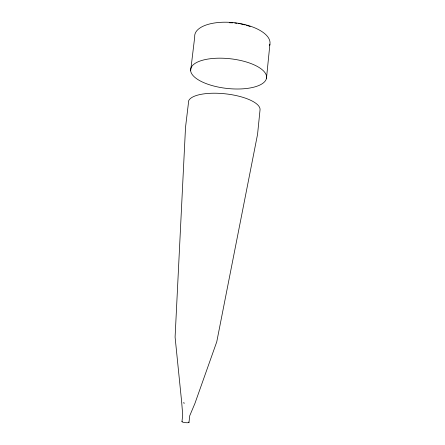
<?xml version="1.0" encoding="UTF-8"?>
<svg xmlns="http://www.w3.org/2000/svg" width="445" height="445" viewBox="0 0 445 445"><rect width="100%" height="100%" fill="white"/><g stroke="black" fill="none" stroke-linecap="round" stroke-linejoin="round"><path stroke-width="0.67" d="M266.488 78.231A38.192 14.93 6.3 0 0 212.054 58.54A38.192 14.93 6.3 0 0 207.237 84.01A38.192 14.93 6.3 0 0 266.488 78.231L269.909 44.166M188.992 422.427L189.726 415.758L194.904 403.487L216.76 341.805L257.572 134.229L260.019 110.037A36.067 12.193 6.3 0 0 223.724 93.661A36.067 12.193 6.3 0 0 188.402 103.323L185.52 127.337L175.091 337.115L181.655 401.924L182.711 414.924L181.966 421.593M190.644 70.811L194.721 36.941A37.853 16.904 6.3 0 1 234.409 22.734A37.853 16.904 6.3 0 1 269.587 45.39M229.403 22.751L232.863 22.823M183.223 402.82L184.525 403.131M188.641 422.071A3.543 0.634 6.2 0 1 185.665 422.672A3.543 0.634 6.2 0 1 182.155 421.448M234.81 23.012A32.858 14.78 6.3 0 1 236.762 23.257M238.058 23.451A32.858 14.78 6.3 0 1 239.349 23.663M240.623 23.902A32.858 14.78 6.3 0 1 245.178 24.953M246.469 25.315A32.858 14.78 6.3 0 1 250.162 26.528"/></g></svg>
